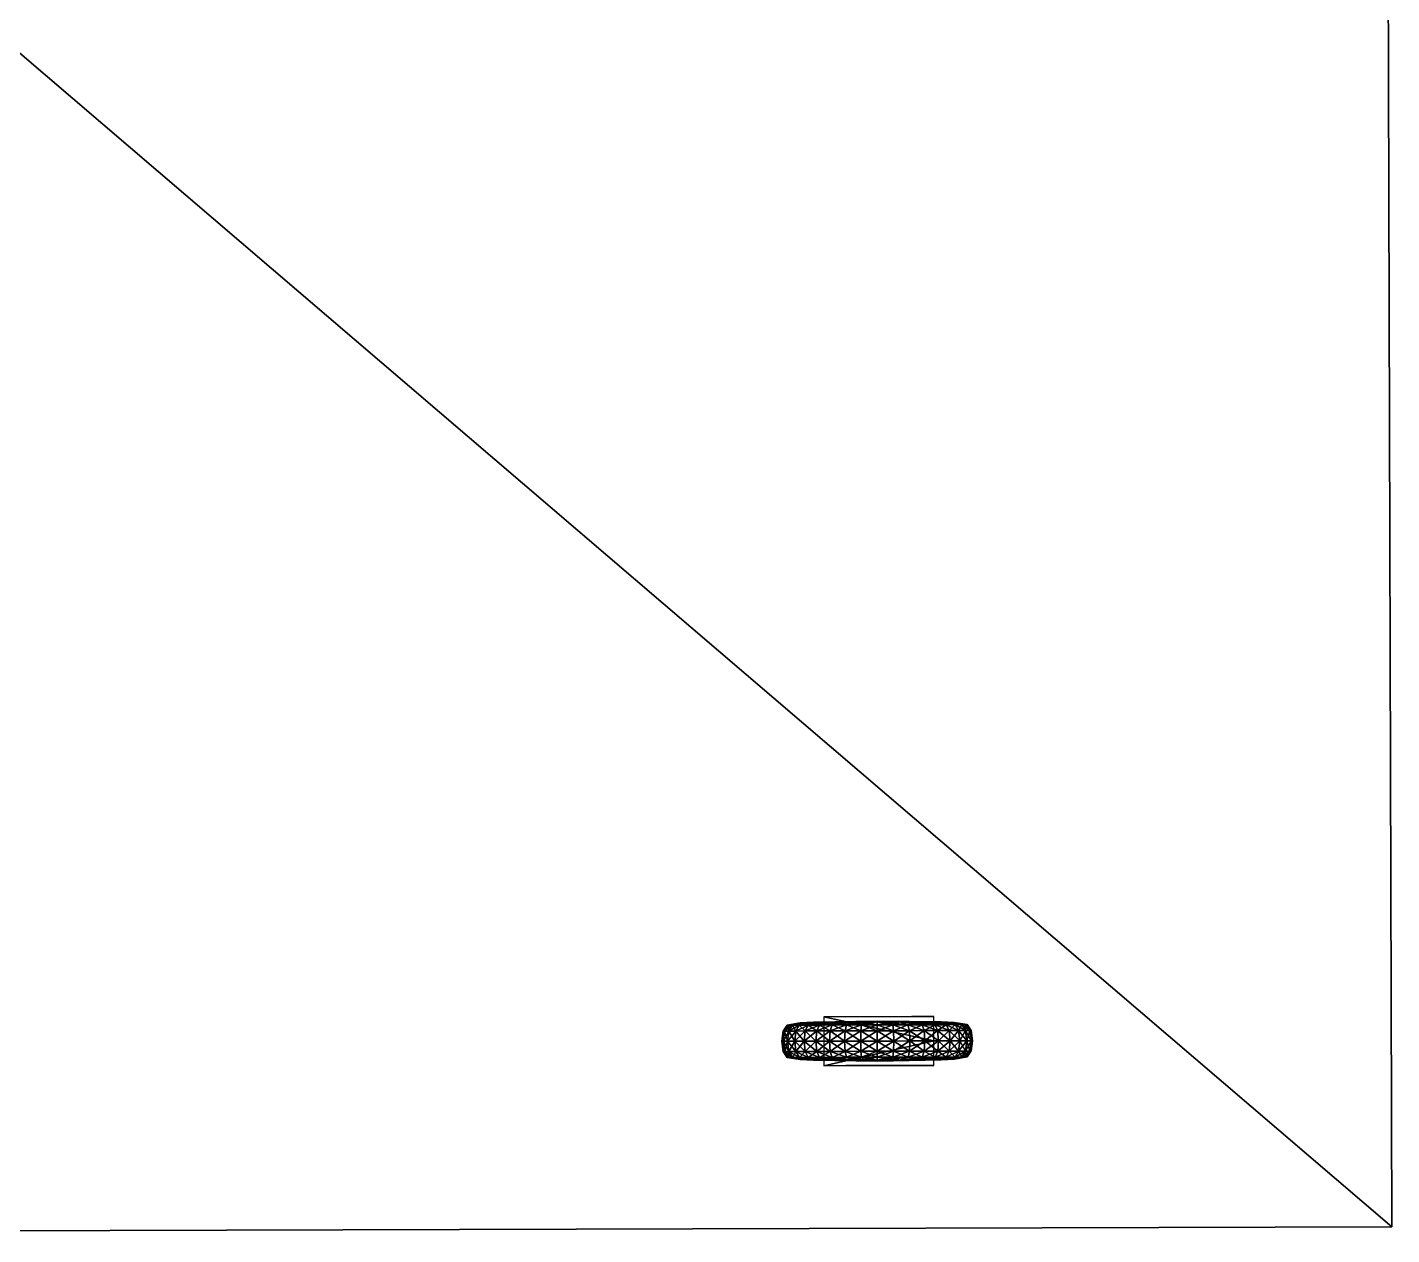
# Model space of a CAD drawing. Extents: x -38 to 62, y -5 to 40.
# Drawn here: x 37.26 to 61.65, y -3.09 to 18.48 of the extents above; entities that cross this region are included whole.
import ezdxf

# ---------------------------------------------------------------- set-up
doc = ezdxf.new("R2010")
doc.units = 0
doc.layers.get('0').update_dxf_attribs({"color": 16, "linetype": 'CONTINUOUS'})

msp = doc.modelspace()

# ---------------------------------------------------------------- meshes
at = {"color": 233}
mesh = msp.add_polyface(dxfattribs=at)
corners = [(50.852, 0.365, 1.16), (50.978, 0.365, 0.891), (50.999, 0.183, 0.903), (50.875, 0.182, 1.168), (50.874, 0.548, 1.168), (50.998, 0.548, 0.903), (50.776, 0.365, 1.447), (50.8, 0.182, 1.451), (50.75, 0.365, 1.743), (50.774, 0.182, 1.743), (50.773, 0.548, 1.743), (50.799, 0.548, 1.451), (50.776, 0.365, 2.039), (50.8, 0.182, 2.035), (50.852, 0.365, 2.326), (50.875, 0.182, 2.318), (50.874, 0.548, 2.318), (50.799, 0.548, 2.035), (50.978, 0.365, 2.595), (50.999, 0.183, 2.583), (51.148, 0.366, 2.838), (51.166, 0.549, 2.823), (50.998, 0.548, 2.583), (50.943, 0.076, 2.293), (51.062, 0.076, 2.547), (51.161, 0.039, 2.214), (50.871, 0.076, 2.022), (50.846, 0.076, 1.743), (51.078, 0.039, 1.743), (51.314, 0.026, 1.944), (50.871, 0.076, 1.464), (50.943, 0.076, 1.193), (51.161, 0.039, 1.272), (51.314, 0.026, 1.542), (51.062, 0.076, 0.939), (50.942, 0.655, 1.193), (51.06, 0.655, 0.939), (51.159, 0.693, 1.272), (50.869, 0.654, 1.464), (50.845, 0.654, 1.743), (51.076, 0.693, 1.743), (51.312, 0.707, 1.542), (50.869, 0.654, 2.022), (50.942, 0.655, 2.293), (51.159, 0.693, 2.214), (51.312, 0.707, 1.944), (51.06, 0.655, 2.547), (61.529, 40.049, 4.408), (61.649, -2.95, 4.408), (11.65, -3.09, 4.408), (11.53, 39.91, 4.408), (11.53, 39.91, 6.144), (11.65, -3.09, 6.144), (61.649, -2.95, 6.144)]
mesh.append_faces([[corners[k] for k in face] for face in [(0, 1, 2, 0), (2, 3, 0, 2), (1, 0, 4, 1), (4, 5, 1, 4), (6, 0, 3, 6), (3, 7, 6, 3), (8, 6, 7, 8), (7, 9, 8, 7), (6, 8, 10, 6), (10, 11, 6, 10), (0, 6, 11, 0), (11, 4, 0, 11), (12, 8, 9, 12), (9, 13, 12, 9), (14, 12, 13, 14), (13, 15, 14, 13), (12, 14, 16, 12), (16, 17, 12, 16), (8, 12, 17, 8), (17, 10, 8, 17), (18, 14, 15, 18), (15, 19, 18, 15), (18, 20, 21, 18), (14, 18, 22, 14), (22, 16, 14, 22), (23, 24, 19, 23), (19, 15, 23, 19), (24, 23, 25, 24), (26, 23, 15, 26), (15, 13, 26, 15), (27, 26, 13, 27), (13, 9, 27, 13), (26, 27, 28, 26), (23, 26, 29, 23), (30, 27, 9, 30), (9, 7, 30, 9), (31, 30, 7, 31), (7, 3, 31, 7), (30, 31, 32, 30), (27, 30, 33, 27), (34, 31, 3, 34), (3, 2, 34, 3), (35, 36, 5, 35), (5, 4, 35, 5), (36, 35, 37, 36), (38, 35, 4, 38), (4, 11, 38, 4), (39, 38, 11, 39), (11, 10, 39, 11), (38, 39, 40, 38), (35, 38, 41, 35), (42, 39, 10, 42), (10, 17, 42, 10), (43, 42, 17, 43), (17, 16, 43, 17), (42, 43, 44, 42), (39, 42, 45, 39), (46, 43, 16, 46), (16, 22, 46, 16), (47, 48, 49, 47), (49, 50, 47, 49), (51, 52, 53, 51), (48, 53, 52, 48), (52, 49, 48, 52)]], dxfattribs={"vtx2": -1, "vtx3": -1, "color": 233})
mesh = msp.add_polyface(dxfattribs=at)
corners = [(50.875, 37.213, 0.891), (51.045, 37.213, 0.648), (51.064, 37.031, 0.663), (50.75, 37.213, 1.16), (50.896, 37.03, 0.903), (50.773, 37.03, 1.168), (50.772, 37.395, 1.168), (50.895, 37.396, 0.903), (50.673, 37.212, 1.447), (50.697, 37.03, 1.451), (50.647, 37.212, 1.743), (50.671, 37.03, 1.743), (50.67, 37.395, 1.743), (50.696, 37.395, 1.451), (50.673, 37.212, 2.039), (50.697, 37.03, 2.035), (50.75, 37.213, 2.326), (50.773, 37.03, 2.318), (50.772, 37.395, 2.318), (50.696, 37.395, 2.035), (50.875, 37.213, 2.595), (50.896, 37.03, 2.583), (51.045, 37.213, 2.838), (51.063, 37.396, 2.823), (50.895, 37.396, 2.583), (50.84, 36.924, 2.293), (50.959, 36.924, 2.547), (51.058, 36.886, 2.214), (50.768, 36.923, 2.022), (50.743, 36.923, 1.743), (50.975, 36.886, 1.743), (51.211, 36.873, 1.944), (50.768, 36.923, 1.464), (50.84, 36.924, 1.193), (51.058, 36.886, 1.272), (51.211, 36.873, 1.542), (50.959, 36.924, 0.939), (50.839, 37.502, 1.193), (50.957, 37.502, 0.939), (51.056, 37.541, 1.272), (50.766, 37.502, 1.464), (50.742, 37.502, 1.743), (50.973, 37.54, 1.743), (51.209, 37.554, 1.542), (50.766, 37.502, 2.022), (50.839, 37.502, 2.293), (51.056, 37.541, 2.214), (51.209, 37.554, 1.944), (50.957, 37.502, 2.547), (11.53, 39.91, 4.408), (11.53, 39.91, 6.144), (61.529, 40.049, 6.144), (61.529, 40.049, 4.408), (61.649, -2.95, 6.144)]
mesh.append_faces([[corners[k] for k in face] for face in [(0, 1, 2, 0), (3, 0, 4, 3), (4, 5, 3, 4), (0, 3, 6, 0), (6, 7, 0, 6), (1, 0, 7, 1), (8, 3, 5, 8), (5, 9, 8, 5), (10, 8, 9, 10), (9, 11, 10, 9), (8, 10, 12, 8), (12, 13, 8, 12), (3, 8, 13, 3), (13, 6, 3, 13), (14, 10, 11, 14), (11, 15, 14, 11), (16, 14, 15, 16), (15, 17, 16, 15), (14, 16, 18, 14), (18, 19, 14, 18), (10, 14, 19, 10), (19, 12, 10, 19), (20, 16, 17, 20), (17, 21, 20, 17), (20, 22, 23, 20), (16, 20, 24, 16), (24, 18, 16, 24), (25, 26, 21, 25), (21, 17, 25, 21), (26, 25, 27, 26), (28, 25, 17, 28), (17, 15, 28, 17), (29, 28, 15, 29), (15, 11, 29, 15), (28, 29, 30, 28), (25, 28, 31, 25), (32, 29, 11, 32), (11, 9, 32, 11), (33, 32, 9, 33), (9, 5, 33, 9), (32, 33, 34, 32), (29, 32, 35, 29), (36, 33, 5, 36), (5, 4, 36, 5), (37, 38, 7, 37), (7, 6, 37, 7), (38, 37, 39, 38), (40, 37, 6, 40), (6, 13, 40, 6), (41, 40, 13, 41), (13, 12, 41, 13), (40, 41, 42, 40), (37, 40, 43, 37), (44, 41, 12, 44), (12, 19, 44, 12), (45, 44, 19, 45), (19, 18, 45, 19), (44, 45, 46, 44), (41, 44, 47, 41), (48, 45, 18, 48), (18, 24, 48, 18), (49, 50, 51, 49), (51, 52, 49, 51), (53, 51, 50, 53)]], dxfattribs={"vtx2": -1, "vtx3": -1, "color": 233})
mesh = msp.add_polyface(dxfattribs=at)
corners = [(52.352, 36.86, 1.743), (53.493, 36.88, 1.944), (53.646, 36.894, 2.214), (53.355, 36.879, 2.322), (53.096, 36.879, 2.63), (53.407, 36.893, 2.628), (53.04, 36.892, 2.935), (52.748, 36.878, 2.831), (52.352, 36.877, 2.901), (52.591, 36.891, 3.099), (52.748, 36.878, 0.655), (52.352, 36.877, 0.585), (52.591, 36.891, 0.387), (53.04, 36.892, 0.551), (53.096, 36.879, 0.856), (53.355, 36.879, 1.164), (53.407, 36.893, 0.858), (53.646, 36.894, 1.272), (53.493, 36.88, 1.542), (53.729, 36.894, 1.743), (53.936, 36.932, 1.464), (53.96, 36.932, 1.743), (53.863, 36.932, 1.193), (53.936, 36.932, 2.022), (53.863, 36.932, 2.293), (53.744, 36.932, 2.547), (53.584, 36.931, 2.777), (53.385, 36.931, 2.975), (53.156, 36.93, 3.136), (52.631, 36.929, 3.327), (52.902, 36.929, 3.254), (52.926, 37.036, 3.322), (52.352, 36.928, 3.351), (52.643, 37.035, 3.398), (52.631, 36.929, 0.159), (52.352, 36.928, 0.135), (52.351, 37.034, 0.063), (52.902, 36.929, 0.232), (52.643, 37.035, 0.088), (53.156, 36.93, 0.35), (52.926, 37.036, 0.164), (53.385, 36.931, 0.511), (53.584, 36.931, 0.709), (53.744, 36.932, 0.939), (51.79, 36.777, 2.001), (52.972, 36.781, 2.001), (53.365, 36.782, 4.299), (51.397, 36.776, 4.299), (53.363, 37.219, 4.299), (61.649, -2.95, 4.408), (61.529, 40.049, 4.408), (61.529, 40.049, 6.144), (61.649, -2.95, 6.144)]
mesh.append_faces([[corners[k] for k in face] for face in [(0, 1, 2, 0), (2, 3, 0, 2), (4, 0, 3, 4), (3, 5, 4, 3), (0, 4, 6, 0), (6, 7, 0, 6), (8, 0, 7, 8), (7, 9, 8, 7), (10, 0, 11, 10), (11, 12, 10, 11), (0, 10, 13, 0), (13, 14, 0, 13), (15, 0, 14, 15), (14, 16, 15, 14), (0, 15, 17, 0), (17, 18, 0, 17), (1, 0, 18, 1), (18, 19, 1, 18), (20, 21, 19, 20), (19, 18, 20, 19), (22, 20, 18, 22), (18, 17, 22, 18), (23, 24, 2, 23), (2, 1, 23, 2), (21, 23, 1, 21), (1, 19, 21, 1), (25, 26, 5, 25), (5, 3, 25, 5), (24, 25, 3, 24), (3, 2, 24, 3), (27, 28, 6, 27), (6, 4, 27, 6), (26, 27, 4, 26), (4, 5, 26, 4), (29, 30, 31, 29), (30, 29, 9, 30), (9, 7, 30, 9), (28, 30, 7, 28), (7, 6, 28, 7), (32, 29, 33, 32), (29, 32, 8, 29), (8, 9, 29, 8), (34, 35, 36, 34), (35, 34, 12, 35), (12, 11, 35, 12), (37, 34, 38, 37), (39, 37, 40, 39), (37, 39, 13, 37), (13, 10, 37, 13), (34, 37, 10, 34), (10, 12, 34, 10), (41, 42, 16, 41), (16, 14, 41, 16), (39, 41, 14, 39), (14, 13, 39, 14), (43, 22, 17, 43), (17, 15, 43, 17), (42, 43, 15, 42), (15, 16, 42, 15), (44, 45, 46, 44), (46, 47, 44, 46), (47, 46, 48, 47), (49, 50, 51, 49), (51, 52, 49, 51)]], dxfattribs={"vtx2": -1, "vtx3": -1, "color": 233})
mesh = msp.add_polyface(dxfattribs=at)
corners = [(52.454, 0.37, 0.039), (52.158, 0.369, 0.065), (52.161, 0.551, 0.088), (52.453, 0.552, 0.063), (51.871, 0.368, 0.142), (51.879, 0.551, 0.164), (52.161, 0.551, 3.398), (51.879, 0.551, 3.322), (51.871, 0.368, 3.344), (52.158, 0.369, 3.421), (52.454, 0.37, 3.447), (52.453, 0.552, 3.423), (52.057, 0.709, 0.655), (52.453, 0.727, 1.743), (52.453, 0.71, 0.585), (52.214, 0.696, 0.387), (51.764, 0.695, 0.551), (51.708, 0.708, 0.856), (51.708, 0.708, 2.63), (51.764, 0.695, 2.935), (52.057, 0.709, 2.831), (52.453, 0.71, 2.901), (52.214, 0.696, 3.099), (52.174, 0.658, 0.159), (52.453, 0.659, 0.135), (51.903, 0.657, 0.232), (52.174, 0.658, 3.327), (51.903, 0.657, 3.254), (52.453, 0.659, 3.351), (51.89, 0.805, 2.001), (51.498, 0.804, 4.299), (53.465, 0.809, 4.299), (51.499, 0.366, 4.299), (53.466, 0.372, 4.299)]
mesh.append_faces([[corners[k] for k in face] for face in [(0, 1, 2, 0), (2, 3, 0, 2), (1, 4, 5, 1), (5, 2, 1, 5), (6, 7, 8, 6), (9, 10, 11, 9), (11, 6, 9, 11), (12, 13, 14, 12), (14, 15, 12, 14), (13, 12, 16, 13), (16, 17, 13, 16), (13, 18, 19, 13), (19, 20, 13, 19), (21, 13, 20, 21), (20, 22, 21, 20), (23, 24, 3, 23), (3, 2, 23, 3), (24, 23, 15, 24), (15, 14, 24, 15), (25, 23, 2, 25), (2, 5, 25, 2), (23, 25, 12, 23), (12, 15, 23, 12), (26, 27, 7, 26), (7, 6, 26, 7), (27, 26, 22, 27), (22, 20, 27, 22), (28, 26, 6, 28), (6, 11, 28, 6), (26, 28, 21, 26), (21, 22, 26, 21), (29, 30, 31, 29), (30, 32, 33, 30)]], dxfattribs={"vtx2": -1, "vtx3": -1, "color": 233})
mesh = msp.add_polyface(dxfattribs=at)
corners = [(53.306, 0.372, 0.267), (53.037, 0.371, 0.142), (53.028, 0.554, 0.164), (53.293, 0.555, 0.288), (53.037, 0.371, 3.344), (53.306, 0.372, 3.219), (53.293, 0.555, 3.198), (53.028, 0.554, 3.322), (52.453, 0.727, 1.743), (53.594, 0.713, 1.944), (53.83, 0.701, 1.743), (53.456, 0.713, 1.164), (53.594, 0.713, 1.542), (53.508, 0.7, 0.858), (53.197, 0.712, 0.856), (53.141, 0.699, 0.551), (52.849, 0.711, 0.655), (53.197, 0.712, 2.63), (52.849, 0.711, 2.831), (53.141, 0.699, 2.935), (53.508, 0.7, 2.628), (53.456, 0.713, 2.322), (53.257, 0.661, 0.35), (53.487, 0.662, 0.511), (53.533, 0.555, 0.456), (53.685, 0.662, 0.709), (53.003, 0.66, 0.232), (53.257, 0.661, 3.136), (53.003, 0.66, 3.254), (53.487, 0.662, 2.975), (53.533, 0.555, 3.03), (53.465, 0.809, 4.299), (53.073, 0.808, 2.001), (51.89, 0.805, 2.001), (53.466, 0.372, 4.299), (51.498, 0.804, 4.299)]
mesh.append_faces([[corners[k] for k in face] for face in [(0, 1, 2, 0), (2, 3, 0, 2), (4, 5, 6, 4), (6, 7, 4, 6), (8, 9, 10, 8), (11, 8, 12, 11), (8, 11, 13, 8), (13, 14, 8, 13), (14, 15, 16, 14), (17, 8, 18, 17), (18, 19, 17, 18), (8, 17, 20, 8), (20, 21, 8, 20), (9, 8, 21, 9), (22, 23, 24, 22), (24, 3, 22, 24), (23, 22, 15, 23), (15, 14, 23, 15), (14, 13, 25, 14), (26, 22, 3, 26), (3, 2, 26, 3), (22, 26, 16, 22), (16, 15, 22, 16), (27, 28, 7, 27), (7, 6, 27, 7), (28, 27, 19, 28), (19, 18, 28, 19), (29, 27, 6, 29), (6, 30, 29, 6), (27, 29, 17, 27), (17, 19, 27, 17), (31, 32, 33, 31), (34, 31, 35, 34)]], dxfattribs={"vtx2": -1, "vtx3": -1, "color": 233})
mesh = msp.add_polyface(dxfattribs=at)
corners = [(51.358, 0.367, 0.438), (51.602, 0.367, 0.267), (51.614, 0.185, 0.288), (51.148, 0.366, 0.648), (51.166, 0.549, 0.663), (51.373, 0.549, 0.456), (50.978, 0.365, 0.891), (50.998, 0.548, 0.903), (51.166, 0.549, 2.823), (50.998, 0.548, 2.583), (50.978, 0.365, 2.595), (51.358, 0.367, 3.048), (51.148, 0.366, 2.838), (51.167, 0.183, 2.823), (51.602, 0.367, 3.219), (51.613, 0.55, 3.198), (51.373, 0.549, 3.03), (51.312, 0.707, 1.542), (51.076, 0.693, 1.743), (51.312, 0.707, 1.944), (51.221, 0.655, 0.709), (51.419, 0.656, 0.511), (51.398, 0.694, 0.858), (51.708, 0.708, 0.856), (51.06, 0.655, 0.939), (51.159, 0.693, 1.272), (51.45, 0.707, 1.164), (50.869, 0.654, 1.464), (50.942, 0.655, 1.193), (51.159, 0.693, 2.214), (50.869, 0.654, 2.022), (50.845, 0.654, 1.743), (51.221, 0.655, 2.777), (51.06, 0.655, 2.547), (51.398, 0.694, 2.628), (51.45, 0.707, 2.322), (50.942, 0.655, 2.293), (51.419, 0.656, 2.975), (51.708, 0.708, 2.63)]
mesh.append_faces([[corners[k] for k in face] for face in [(0, 1, 2, 0), (0, 3, 4, 0), (4, 5, 0, 4), (3, 6, 7, 3), (7, 4, 3, 7), (8, 9, 10, 8), (11, 12, 13, 11), (11, 14, 15, 11), (12, 11, 16, 12), (16, 8, 12, 16), (17, 18, 19, 17), (20, 21, 5, 20), (5, 4, 20, 5), (21, 20, 22, 21), (22, 23, 21, 22), (24, 20, 4, 24), (4, 7, 24, 4), (25, 26, 24, 25), (20, 24, 26, 20), (26, 22, 20, 26), (18, 17, 27, 18), (17, 25, 28, 17), (29, 19, 30, 29), (19, 18, 31, 19), (32, 33, 9, 32), (9, 8, 32, 9), (33, 32, 34, 33), (34, 35, 33, 34), (36, 33, 35, 36), (35, 29, 36, 35), (37, 32, 8, 37), (8, 16, 37, 8), (32, 37, 38, 32)]], dxfattribs={"vtx2": -1, "vtx3": -1, "color": 233})
mesh = msp.add_polyface(dxfattribs=at)
corners = [(51.602, 0.367, 0.267), (51.871, 0.368, 0.142), (51.88, 0.185, 0.164), (51.614, 0.185, 0.288), (51.613, 0.55, 0.288), (51.879, 0.551, 0.164), (51.374, 0.184, 0.456), (51.358, 0.367, 0.438), (51.373, 0.549, 0.456), (51.602, 0.367, 3.219), (51.358, 0.367, 3.048), (51.374, 0.184, 3.03), (51.614, 0.185, 3.198), (51.613, 0.55, 3.198), (51.373, 0.549, 3.03), (51.871, 0.368, 3.344), (51.88, 0.185, 3.322), (51.879, 0.551, 3.322), (52.059, 0.028, 2.831), (51.766, 0.04, 2.935), (51.71, 0.027, 2.63), (51.4, 0.039, 2.628), (51.452, 0.026, 2.322), (52.455, 0.012, 1.743), (51.314, 0.026, 1.944), (51.078, 0.039, 1.743), (51.452, 0.026, 1.164), (51.314, 0.026, 1.542), (51.4, 0.039, 0.858), (51.71, 0.027, 0.856), (51.766, 0.04, 0.551), (52.059, 0.028, 0.655), (51.45, 0.707, 1.164), (52.453, 0.727, 1.743), (51.708, 0.708, 0.856), (51.398, 0.694, 0.858), (51.159, 0.693, 1.272), (51.312, 0.707, 1.542), (51.312, 0.707, 1.944), (51.159, 0.693, 2.214), (51.45, 0.707, 2.322), (51.708, 0.708, 2.63), (51.398, 0.694, 2.628), (51.65, 0.078, 3.136), (51.905, 0.079, 3.254), (51.421, 0.077, 2.975), (51.65, 0.078, 0.35), (51.421, 0.077, 0.511), (51.222, 0.077, 0.709), (51.905, 0.079, 0.232), (51.649, 0.657, 0.35), (51.903, 0.657, 0.232), (51.764, 0.695, 0.551), (52.057, 0.709, 0.655), (51.419, 0.656, 0.511), (51.649, 0.657, 3.136), (51.419, 0.656, 2.975), (51.764, 0.695, 2.935), (51.221, 0.655, 2.777), (51.903, 0.657, 3.254), (52.057, 0.709, 2.831)]
mesh.append_faces([[corners[k] for k in face] for face in [(0, 1, 2, 0), (2, 3, 0, 2), (1, 0, 4, 1), (4, 5, 1, 4), (3, 6, 7, 3), (0, 7, 8, 0), (8, 4, 0, 8), (9, 10, 11, 9), (11, 12, 9, 11), (13, 14, 10, 13), (15, 9, 12, 15), (12, 16, 15, 12), (9, 15, 17, 9), (17, 13, 9, 17), (18, 19, 20, 18), (21, 22, 23, 21), (24, 23, 22, 24), (23, 24, 25, 23), (26, 23, 27, 26), (28, 29, 23, 28), (29, 30, 31, 29), (32, 33, 34, 32), (34, 35, 32, 34), (33, 32, 36, 33), (36, 37, 33, 36), (38, 33, 37, 38), (33, 38, 39, 33), (39, 40, 33, 39), (41, 33, 40, 41), (40, 42, 41, 40), (43, 44, 16, 43), (16, 12, 43, 16), (44, 43, 19, 44), (19, 18, 44, 19), (45, 43, 12, 45), (12, 11, 45, 12), (43, 45, 20, 43), (20, 19, 43, 20), (46, 47, 6, 46), (6, 3, 46, 6), (47, 46, 30, 47), (30, 29, 47, 30), (29, 28, 48, 29), (49, 46, 3, 49), (3, 2, 49, 3), (46, 49, 31, 46), (31, 30, 46, 31), (50, 51, 5, 50), (5, 4, 50, 5), (51, 50, 52, 51), (52, 53, 51, 52), (54, 50, 4, 54), (4, 8, 54, 4), (50, 54, 34, 50), (34, 52, 50, 34), (55, 56, 14, 55), (14, 13, 55, 14), (56, 55, 57, 56), (57, 41, 56, 57), (41, 42, 58, 41), (59, 55, 13, 59), (13, 17, 59, 13), (55, 59, 60, 55), (60, 57, 55, 60)]], dxfattribs={"vtx2": -1, "vtx3": -1, "color": 233})
mesh = msp.add_polyface(dxfattribs=at)
corners = [(52.158, 0.369, 0.065), (52.454, 0.37, 0.039), (52.454, 0.187, 0.063), (52.163, 0.186, 0.088), (51.871, 0.368, 0.142), (51.88, 0.185, 0.164), (52.158, 0.369, 3.421), (51.871, 0.368, 3.344), (51.88, 0.185, 3.322), (52.163, 0.186, 3.398), (52.161, 0.551, 3.398), (52.454, 0.37, 3.447), (52.454, 0.187, 3.423), (52.216, 0.042, 3.099), (52.059, 0.028, 2.831), (52.455, 0.012, 1.743), (51.71, 0.027, 2.63), (51.4, 0.039, 2.628), (51.452, 0.026, 1.164), (51.4, 0.039, 0.858), (52.059, 0.028, 0.655), (51.71, 0.027, 0.856), (52.216, 0.042, 0.387), (52.455, 0.029, 0.585), (52.175, 0.08, 3.327), (52.455, 0.08, 3.351), (52.455, 0.029, 2.901), (51.905, 0.079, 3.254), (52.175, 0.08, 0.159), (51.905, 0.079, 0.232), (52.455, 0.08, 0.135)]
mesh.append_faces([[corners[k] for k in face] for face in [(0, 1, 2, 0), (2, 3, 0, 2), (4, 0, 3, 4), (3, 5, 4, 3), (6, 7, 8, 6), (8, 9, 6, 8), (7, 6, 10, 7), (11, 6, 9, 11), (9, 12, 11, 9), (13, 14, 15, 13), (16, 15, 14, 16), (15, 16, 17, 15), (15, 18, 19, 15), (20, 15, 21, 20), (15, 20, 22, 15), (22, 23, 15, 22), (24, 25, 12, 24), (12, 9, 24, 12), (25, 24, 13, 25), (13, 26, 25, 13), (27, 24, 9, 27), (9, 8, 27, 9), (24, 27, 14, 24), (14, 13, 24, 14), (28, 29, 5, 28), (5, 3, 28, 5), (29, 28, 22, 29), (22, 20, 29, 22), (30, 28, 3, 30), (3, 2, 30, 3), (28, 30, 23, 28), (23, 22, 28, 23)]], dxfattribs={"vtx2": -1, "vtx3": -1, "color": 233})
mesh = msp.add_polyface(dxfattribs=at)
corners = [(52.75, 0.37, 0.065), (53.037, 0.371, 0.142), (53.029, 0.188, 0.164), (52.746, 0.188, 0.088), (52.745, 0.553, 0.088), (53.028, 0.554, 0.164), (52.454, 0.37, 0.039), (52.454, 0.187, 0.063), (52.453, 0.552, 0.063), (52.75, 0.37, 3.421), (52.454, 0.37, 3.447), (52.454, 0.187, 3.423), (52.746, 0.188, 3.398), (52.745, 0.553, 3.398), (52.453, 0.552, 3.423), (53.037, 0.371, 3.344), (53.029, 0.188, 3.322), (53.028, 0.554, 3.322), (52.455, 0.012, 1.743), (53.199, 0.031, 2.63), (53.143, 0.044, 2.935), (52.455, 0.029, 2.901), (52.851, 0.03, 2.831), (52.694, 0.043, 3.099), (52.216, 0.042, 3.099), (52.851, 0.03, 0.655), (52.455, 0.029, 0.585), (52.694, 0.043, 0.387), (53.143, 0.044, 0.551), (52.849, 0.711, 0.655), (52.453, 0.727, 1.743), (53.197, 0.712, 0.856), (52.692, 0.697, 0.387), (52.453, 0.71, 0.585), (52.453, 0.71, 2.901), (52.692, 0.697, 3.099), (52.849, 0.711, 2.831), (52.734, 0.081, 3.327), (53.005, 0.082, 3.254), (52.455, 0.08, 3.351), (52.734, 0.081, 0.159), (52.455, 0.08, 0.135), (53.005, 0.082, 0.232), (52.732, 0.66, 0.159), (53.003, 0.66, 0.232), (52.453, 0.659, 0.135), (52.732, 0.66, 3.327), (52.453, 0.659, 3.351), (53.003, 0.66, 3.254), (51.892, -0.07, 2.001), (53.075, -0.067, 2.001), (53.468, -0.066, 4.299), (51.5, -0.071, 4.299), (53.466, 0.372, 4.299), (51.499, 0.366, 4.299)]
mesh.append_faces([[corners[k] for k in face] for face in [(0, 1, 2, 0), (2, 3, 0, 2), (1, 0, 4, 1), (4, 5, 1, 4), (6, 0, 3, 6), (3, 7, 6, 3), (0, 6, 8, 0), (8, 4, 0, 8), (9, 10, 11, 9), (11, 12, 9, 11), (10, 9, 13, 10), (13, 14, 10, 13), (15, 9, 12, 15), (12, 16, 15, 12), (9, 15, 17, 9), (17, 13, 9, 17), (18, 19, 20, 18), (21, 18, 22, 21), (22, 23, 21, 22), (18, 21, 24, 18), (25, 18, 26, 25), (26, 27, 25, 26), (18, 25, 28, 18), (29, 30, 31, 29), (30, 29, 32, 30), (32, 33, 30, 32), (30, 34, 35, 30), (35, 36, 30, 35), (37, 38, 16, 37), (16, 12, 37, 16), (38, 37, 23, 38), (23, 22, 38, 23), (39, 37, 12, 39), (12, 11, 39, 12), (37, 39, 21, 37), (21, 23, 37, 21), (40, 41, 7, 40), (7, 3, 40, 7), (41, 40, 27, 41), (27, 26, 41, 27), (42, 40, 3, 42), (3, 2, 42, 3), (40, 42, 25, 40), (25, 27, 40, 25), (43, 44, 5, 43), (5, 4, 43, 5), (44, 43, 32, 44), (32, 29, 44, 32), (45, 43, 4, 45), (4, 8, 45, 4), (43, 45, 33, 43), (33, 32, 43, 33), (46, 47, 14, 46), (14, 13, 46, 14), (47, 46, 35, 47), (35, 34, 47, 35), (48, 46, 13, 48), (13, 17, 48, 13), (46, 48, 36, 46), (36, 35, 46, 36), (49, 50, 51, 49), (51, 52, 49, 51), (52, 51, 53, 52), (53, 54, 52, 53)]], dxfattribs={"vtx2": -1, "vtx3": -1, "color": 233})
mesh = msp.add_polyface(dxfattribs=at)
corners = [(53.549, 0.373, 0.438), (53.306, 0.372, 0.267), (53.293, 0.555, 0.288), (53.533, 0.555, 0.456), (53.759, 0.373, 0.648), (53.74, 0.556, 0.663), (53.549, 0.373, 3.048), (53.759, 0.373, 2.838), (53.74, 0.556, 2.823), (53.533, 0.555, 3.03), (53.293, 0.555, 3.198), (53.306, 0.372, 3.219), (53.908, 0.556, 2.583), (53.83, 0.701, 1.743), (53.594, 0.713, 1.542), (52.453, 0.727, 1.743), (53.747, 0.7, 1.272), (53.456, 0.713, 1.164), (53.456, 0.713, 2.322), (53.747, 0.7, 2.214), (53.594, 0.713, 1.944), (54.037, 0.663, 1.464), (54.061, 0.663, 1.743), (53.685, 0.662, 0.709), (53.846, 0.663, 0.939), (53.908, 0.556, 0.903), (53.508, 0.7, 0.858), (53.964, 0.663, 1.193), (53.487, 0.662, 0.511), (53.197, 0.712, 0.856), (53.685, 0.662, 2.777), (53.487, 0.662, 2.975), (53.508, 0.7, 2.628), (53.197, 0.712, 2.63), (53.846, 0.663, 2.547), (54.037, 0.663, 2.022), (53.964, 0.663, 2.293)]
mesh.append_faces([[corners[k] for k in face] for face in [(0, 1, 2, 0), (2, 3, 0, 2), (4, 0, 3, 4), (3, 5, 4, 3), (6, 7, 8, 6), (8, 9, 6, 8), (9, 10, 11, 9), (12, 8, 7, 12), (13, 14, 15, 13), (14, 16, 17, 14), (18, 19, 20, 18), (16, 14, 21, 16), (14, 13, 22, 14), (23, 24, 25, 23), (25, 5, 23, 25), (24, 23, 26, 24), (26, 17, 24, 26), (27, 24, 17, 27), (17, 16, 27, 17), (28, 23, 5, 28), (5, 3, 28, 5), (23, 28, 29, 23), (30, 31, 9, 30), (9, 8, 30, 9), (31, 30, 32, 31), (32, 33, 31, 32), (34, 30, 8, 34), (8, 12, 34, 8), (19, 18, 34, 19), (30, 34, 18, 30), (18, 32, 30, 18), (13, 20, 35, 13), (20, 19, 36, 20)]], dxfattribs={"vtx2": -1, "vtx3": -1, "color": 233})
mesh = msp.add_polyface(dxfattribs=at)
corners = [(53.549, 0.373, 0.438), (53.759, 0.373, 0.648), (53.741, 0.19, 0.663), (53.534, 0.19, 0.456), (53.306, 0.372, 0.267), (53.294, 0.189, 0.288), (53.549, 0.373, 3.048), (53.306, 0.372, 3.219), (53.294, 0.189, 3.198), (53.534, 0.19, 3.03), (53.759, 0.373, 2.838), (53.741, 0.19, 2.823), (53.533, 0.555, 3.03), (53.595, 0.032, 1.542), (53.832, 0.046, 1.743), (53.595, 0.032, 1.944), (54.038, 0.085, 1.464), (53.749, 0.046, 1.272), (53.966, 0.085, 1.193), (53.749, 0.046, 2.214), (54.038, 0.085, 2.022), (54.063, 0.085, 1.743), (53.687, 0.084, 2.777), (53.847, 0.084, 2.547), (53.909, 0.191, 2.583), (53.509, 0.045, 2.628), (53.458, 0.032, 2.322), (53.966, 0.085, 2.293), (53.488, 0.083, 2.975), (53.199, 0.031, 2.63), (53.687, 0.084, 0.709), (53.488, 0.083, 0.511), (53.509, 0.045, 0.858), (53.199, 0.031, 0.856), (53.847, 0.084, 0.939), (53.909, 0.191, 0.903), (53.458, 0.032, 1.164)]
mesh.append_faces([[corners[k] for k in face] for face in [(0, 1, 2, 0), (2, 3, 0, 2), (4, 0, 3, 4), (3, 5, 4, 3), (6, 7, 8, 6), (8, 9, 6, 8), (10, 6, 9, 10), (9, 11, 10, 9), (7, 6, 12, 7), (13, 14, 15, 13), (14, 13, 16, 14), (13, 17, 18, 13), (19, 15, 20, 19), (15, 14, 21, 15), (22, 23, 24, 22), (24, 11, 22, 24), (23, 22, 25, 23), (25, 26, 23, 25), (27, 23, 26, 27), (26, 19, 27, 26), (28, 22, 11, 28), (11, 9, 28, 11), (22, 28, 29, 22), (30, 31, 3, 30), (3, 2, 30, 3), (31, 30, 32, 31), (32, 33, 31, 32), (34, 30, 2, 34), (2, 35, 34, 2), (17, 36, 34, 17), (30, 34, 36, 30), (36, 32, 30, 36)]], dxfattribs={"vtx2": -1, "vtx3": -1, "color": 233})
mesh = msp.add_polyface(dxfattribs=at)
corners = [(54.132, 0.374, 1.447), (54.055, 0.374, 1.16), (54.032, 0.557, 1.168), (54.108, 0.557, 1.451), (54.158, 0.374, 1.743), (54.133, 0.557, 1.743), (53.929, 0.374, 0.891), (53.759, 0.373, 0.648), (53.74, 0.556, 0.663), (53.908, 0.556, 0.903), (53.929, 0.374, 2.595), (54.055, 0.374, 2.326), (54.032, 0.557, 2.318), (53.908, 0.556, 2.583), (53.759, 0.373, 2.838), (54.132, 0.374, 2.039), (54.109, 0.191, 2.035), (54.108, 0.557, 2.035), (54.037, 0.663, 1.464), (54.061, 0.663, 1.743), (53.964, 0.663, 1.193), (53.747, 0.7, 1.272), (53.594, 0.713, 1.542), (53.846, 0.663, 0.939), (53.964, 0.663, 2.293), (53.846, 0.663, 2.547), (53.747, 0.7, 2.214), (54.037, 0.663, 2.022), (53.83, 0.701, 1.743), (53.594, 0.713, 1.944)]
mesh.append_faces([[corners[k] for k in face] for face in [(0, 1, 2, 0), (2, 3, 0, 2), (4, 0, 3, 4), (3, 5, 4, 3), (6, 7, 8, 6), (8, 9, 6, 8), (1, 6, 9, 1), (9, 2, 1, 9), (10, 11, 12, 10), (12, 13, 10, 12), (14, 10, 13, 14), (4, 15, 16, 4), (15, 4, 5, 15), (5, 17, 15, 5), (11, 15, 17, 11), (17, 12, 11, 17), (18, 19, 5, 18), (5, 3, 18, 5), (20, 18, 3, 20), (3, 2, 20, 3), (18, 20, 21, 18), (19, 18, 22, 19), (23, 20, 2, 23), (2, 9, 23, 2), (24, 25, 13, 24), (13, 12, 24, 13), (25, 24, 26, 25), (27, 24, 12, 27), (12, 17, 27, 12), (19, 27, 17, 19), (17, 5, 19, 17), (27, 19, 28, 27), (24, 27, 29, 24)]], dxfattribs={"vtx2": -1, "vtx3": -1, "color": 233})
mesh = msp.add_polyface(dxfattribs=at)
corners = [(51.148, 0.366, 0.648), (51.358, 0.367, 0.438), (51.374, 0.184, 0.456), (51.167, 0.183, 0.663), (50.978, 0.365, 0.891), (50.999, 0.183, 0.903), (51.148, 0.366, 2.838), (50.978, 0.365, 2.595), (50.999, 0.183, 2.583), (51.167, 0.183, 2.823), (51.374, 0.184, 3.03), (51.358, 0.367, 3.048), (51.452, 0.026, 2.322), (51.161, 0.039, 2.214), (51.314, 0.026, 1.944), (51.078, 0.039, 1.743), (51.314, 0.026, 1.542), (52.455, 0.012, 1.743), (51.161, 0.039, 1.272), (51.452, 0.026, 1.164), (51.222, 0.077, 2.777), (51.421, 0.077, 2.975), (51.4, 0.039, 2.628), (51.71, 0.027, 2.63), (51.062, 0.076, 2.547), (50.871, 0.076, 2.022), (50.943, 0.076, 2.293), (50.871, 0.076, 1.464), (50.846, 0.076, 1.743), (51.222, 0.077, 0.709), (51.062, 0.076, 0.939), (51.4, 0.039, 0.858), (50.943, 0.076, 1.193), (51.421, 0.077, 0.511), (51.71, 0.027, 0.856)]
mesh.append_faces([[corners[k] for k in face] for face in [(0, 1, 2, 0), (2, 3, 0, 2), (4, 0, 3, 4), (3, 5, 4, 3), (6, 7, 8, 6), (8, 9, 6, 8), (9, 10, 11, 9), (12, 13, 14, 12), (15, 16, 17, 15), (16, 18, 19, 16), (20, 21, 10, 20), (10, 9, 20, 10), (21, 20, 22, 21), (22, 23, 21, 22), (24, 20, 9, 24), (9, 8, 24, 9), (13, 12, 24, 13), (20, 24, 12, 20), (12, 22, 20, 12), (15, 14, 25, 15), (14, 13, 26, 14), (18, 16, 27, 18), (16, 15, 28, 16), (29, 30, 5, 29), (5, 3, 29, 5), (30, 29, 31, 30), (31, 19, 30, 31), (32, 30, 19, 32), (19, 18, 32, 19), (33, 29, 3, 33), (3, 2, 33, 3), (29, 33, 34, 29)]], dxfattribs={"vtx2": -1, "vtx3": -1, "color": 233})
mesh = msp.add_polyface(dxfattribs=at)
corners = [(53.037, 0.371, 0.142), (53.306, 0.372, 0.267), (53.294, 0.189, 0.288), (53.029, 0.188, 0.164), (53.306, 0.372, 3.219), (53.037, 0.371, 3.344), (53.029, 0.188, 3.322), (53.294, 0.189, 3.198), (52.455, 0.012, 1.743), (53.595, 0.032, 1.944), (53.749, 0.046, 2.214), (53.458, 0.032, 2.322), (53.199, 0.031, 2.63), (53.509, 0.045, 2.628), (53.143, 0.044, 2.935), (52.851, 0.03, 2.831), (53.143, 0.044, 0.551), (53.199, 0.031, 0.856), (53.458, 0.032, 1.164), (53.509, 0.045, 0.858), (53.749, 0.046, 1.272), (53.595, 0.032, 1.542), (53.259, 0.083, 3.136), (53.488, 0.083, 2.975), (53.534, 0.19, 3.03), (53.687, 0.084, 2.777), (53.005, 0.082, 3.254), (53.259, 0.083, 0.35), (53.005, 0.082, 0.232), (52.851, 0.03, 0.655), (53.488, 0.083, 0.511), (53.534, 0.19, 0.456)]
mesh.append_faces([[corners[k] for k in face] for face in [(0, 1, 2, 0), (2, 3, 0, 2), (4, 5, 6, 4), (6, 7, 4, 6), (8, 9, 10, 8), (10, 11, 8, 10), (12, 8, 11, 12), (11, 13, 12, 11), (14, 15, 8, 14), (16, 17, 8, 16), (18, 8, 17, 18), (17, 19, 18, 17), (8, 18, 20, 8), (20, 21, 8, 20), (9, 8, 21, 9), (22, 23, 24, 22), (24, 7, 22, 24), (23, 22, 14, 23), (14, 12, 23, 14), (12, 13, 25, 12), (26, 22, 7, 26), (7, 6, 26, 7), (22, 26, 15, 22), (15, 14, 22, 15), (27, 28, 3, 27), (3, 2, 27, 3), (28, 27, 16, 28), (16, 29, 28, 16), (30, 27, 2, 30), (2, 31, 30, 2), (27, 30, 17, 27), (17, 16, 27, 17)]], dxfattribs={"vtx2": -1, "vtx3": -1, "color": 233})
mesh = msp.add_polyface(dxfattribs=at)
corners = [(54.132, 0.374, 1.447), (54.158, 0.374, 1.743), (54.135, 0.192, 1.743), (54.109, 0.191, 1.451), (54.055, 0.374, 1.16), (54.033, 0.191, 1.168), (53.929, 0.374, 0.891), (53.909, 0.191, 0.903), (53.759, 0.373, 0.648), (53.741, 0.19, 0.663), (53.929, 0.374, 2.595), (53.759, 0.373, 2.838), (53.741, 0.19, 2.823), (53.909, 0.191, 2.583), (54.055, 0.374, 2.326), (54.033, 0.191, 2.318), (54.132, 0.374, 2.039), (54.109, 0.191, 2.035), (54.038, 0.085, 1.464), (53.966, 0.085, 1.193), (54.063, 0.085, 1.743), (53.832, 0.046, 1.743), (53.595, 0.032, 1.542), (54.038, 0.085, 2.022), (53.966, 0.085, 2.293), (53.749, 0.046, 2.214), (53.595, 0.032, 1.944), (53.847, 0.084, 2.547), (53.847, 0.084, 0.939), (53.749, 0.046, 1.272)]
mesh.append_faces([[corners[k] for k in face] for face in [(0, 1, 2, 0), (2, 3, 0, 2), (4, 0, 3, 4), (3, 5, 4, 3), (6, 4, 5, 6), (5, 7, 6, 5), (8, 6, 7, 8), (7, 9, 8, 7), (10, 11, 12, 10), (12, 13, 10, 12), (14, 10, 13, 14), (13, 15, 14, 13), (16, 14, 15, 16), (15, 17, 16, 15), (17, 2, 1, 17), (18, 19, 5, 18), (5, 3, 18, 5), (20, 18, 3, 20), (3, 2, 20, 3), (18, 20, 21, 18), (19, 18, 22, 19), (23, 20, 2, 23), (2, 17, 23, 2), (24, 23, 17, 24), (17, 15, 24, 17), (23, 24, 25, 23), (20, 23, 26, 20), (27, 24, 15, 27), (15, 13, 27, 15), (19, 28, 7, 19), (7, 5, 19, 7), (28, 19, 29, 28)]], dxfattribs={"vtx2": -1, "vtx3": -1, "color": 233})

doc.saveas('drawing.dxf')
